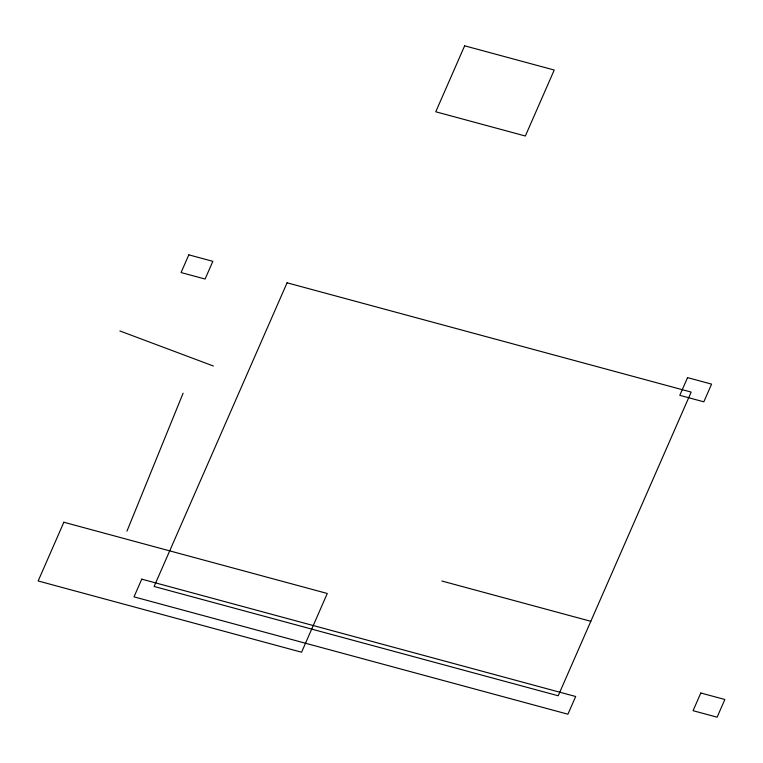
<?xml version="1.0" encoding="UTF-8"?>
<svg xmlns="http://www.w3.org/2000/svg" width="763" height="763" viewBox="0 0 763 763"><rect width="100%" height="100%" fill="white"/><g stroke="black" fill="none" stroke-linecap="round" stroke-linejoin="round"><path stroke-width="1.14" d="M126.963 531.153L183.11 393.183M441.853 581.015L590.81 621.301M119.848 330.942L213.354 366.002M63.863 522.245L38.15 580.977L301.576 652.212L327.279 593.48L63.863 522.245M188.823 254.842L181.069 272.544L205.104 279.039L212.848 261.337L188.823 254.842M141.756 579.155L134.002 596.857L567.92 714.206L575.674 696.505L141.756 579.155M287.069 282.796L154.107 586.48L558.211 695.77L691.164 392.087L287.069 282.796M464.648 45.809L435.759 111.779L525.345 136.005L554.224 70.034L464.648 45.809M687.549 377.628L679.795 395.329L703.829 401.824L711.583 384.123L687.549 377.628M700.815 692.995L693.071 710.696L717.106 717.191L724.85 699.49L700.815 692.995"/></g></svg>
